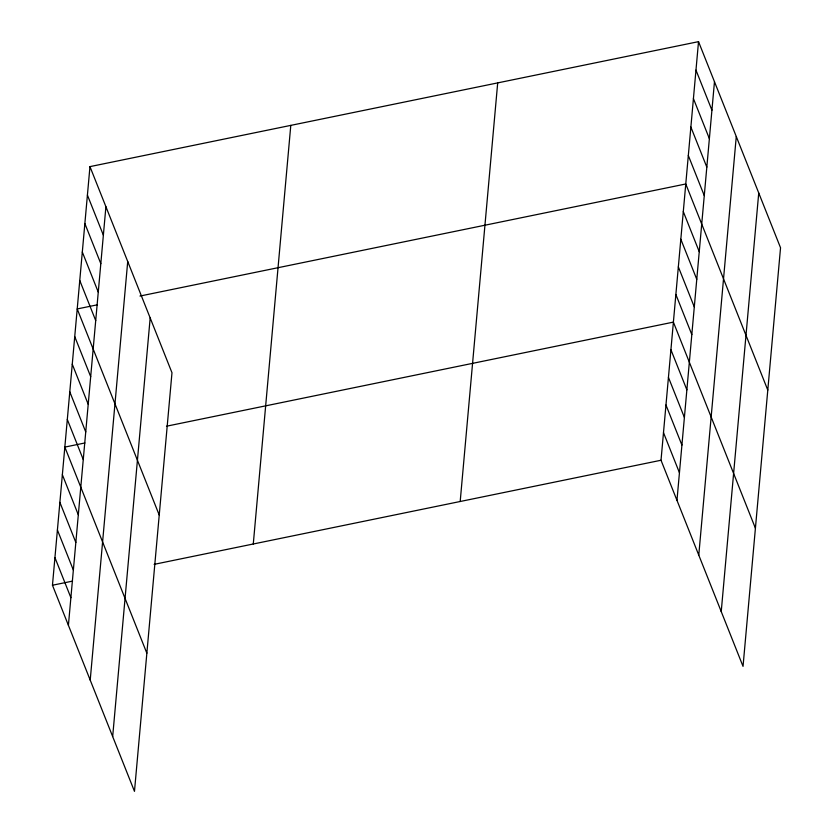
<?xml version="1.0" encoding="UTF-8"?>
<svg xmlns="http://www.w3.org/2000/svg" width="833" height="833" viewBox="0 0 833 833"><rect width="100%" height="100%" fill="white"/><g stroke="black" fill="none" stroke-linecap="round" stroke-linejoin="round"><path stroke-width="1.25" d="M89.964 166.621L171.983 372.747L134.477 791.35L52.458 585.235L89.964 166.621L698.523 41.65L780.542 247.765L743.036 666.379L661.017 460.253L698.523 41.65M68.41 625.323L105.916 206.709M90.214 680.113L127.72 261.5M112.674 736.559L150.179 317.956M253.284 543.991L290.79 125.387M460.191 501.497L497.697 82.894M676.969 500.341L714.475 81.738M698.772 555.132L736.278 136.529M721.232 611.589L758.738 192.975M97.294 304.826L77.209 308.949L159.238 515.075M139.965 296.059L685.767 183.978L767.787 390.094M84.914 442.969L64.839 447.092L146.858 653.207M166.496 426.215L673.387 322.121L755.416 528.237M52.458 585.235L72.544 581.111M154.126 564.357L661.017 460.253M695.971 70.118L711.923 110.206M693.42 98.586L709.372 138.663M690.869 127.043L706.821 167.131M688.318 155.511L704.27 195.599M683.289 211.603L699.241 251.691M680.811 239.227L696.773 279.315M678.343 266.862L694.295 306.95M675.865 294.486L691.817 334.574M670.919 349.745L686.871 389.834M668.441 377.37L684.393 417.458M665.963 405.005L681.915 445.082M663.485 432.629L679.436 472.717M87.413 195.089L103.365 235.177M84.862 223.556L100.814 263.644M82.311 252.024L98.263 292.112M79.76 280.482L95.712 320.57M74.731 336.584L90.693 376.662M72.263 364.208L88.215 404.297M69.785 391.833L85.737 431.921M67.306 419.468L83.258 459.556M62.36 474.716L78.312 514.804M59.882 502.351L75.834 542.439M57.404 529.975L73.356 570.064M54.936 557.6L70.888 597.688"/></g></svg>
